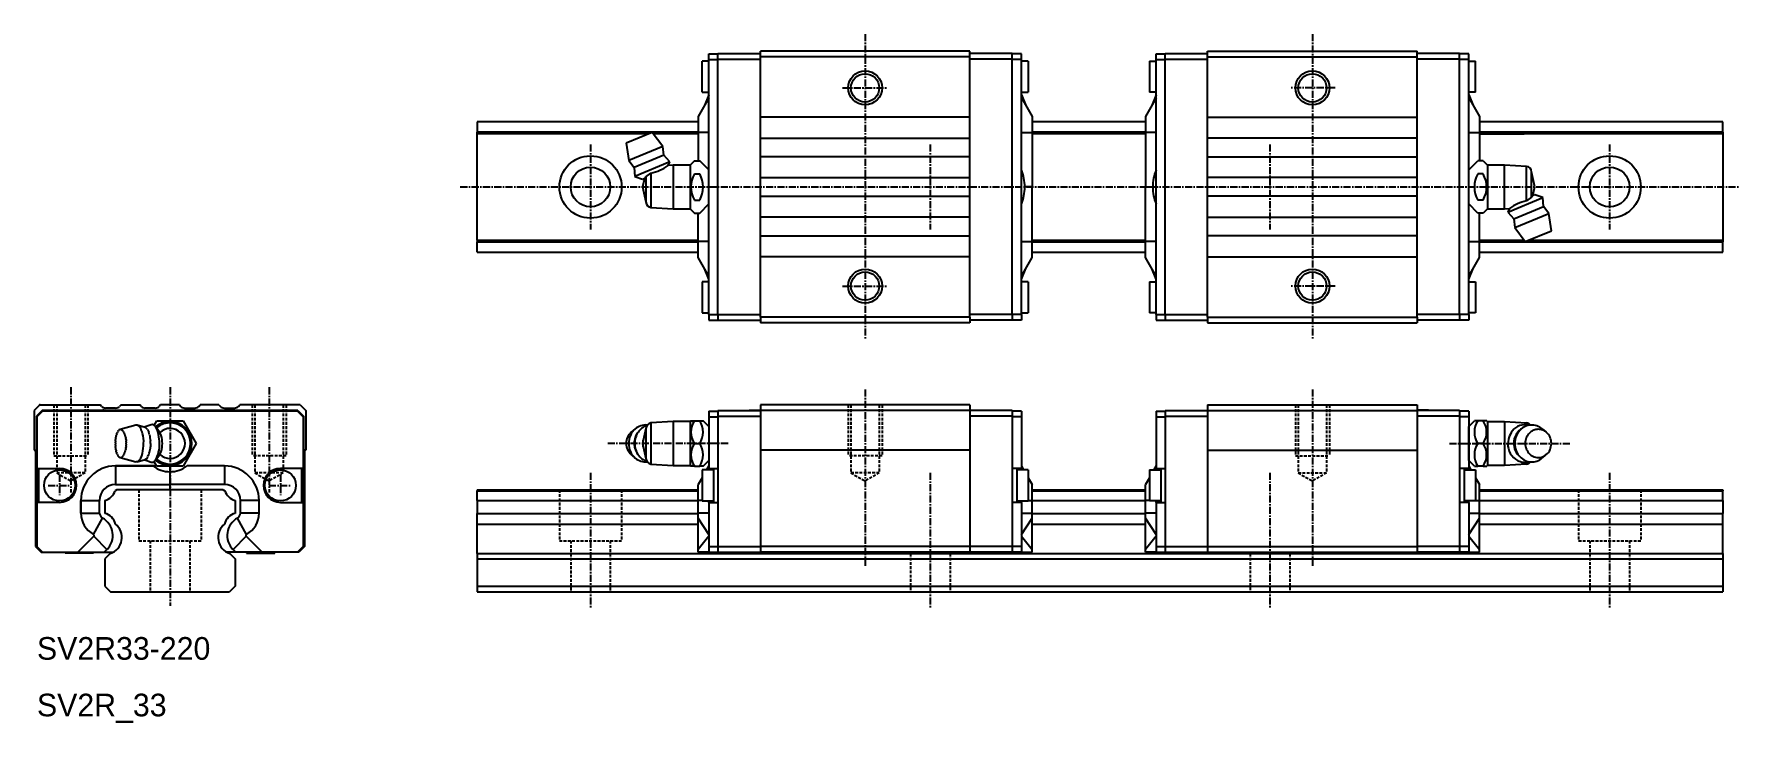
# Model space of a CAD drawing. Extents: x 10 to 311, y 9 to 130.
import ezdxf

# ---------------------------------------------------------------- set-up
doc = ezdxf.new("R2010")
doc.units = 0
doc.linetypes.add('CENTER', pattern=[2, 1.25, -0.25, 0.25, -0.25])
doc.linetypes.add('DASHED', pattern=[0.75, 0.5, -0.25])
doc.layers.get('0').update_dxf_attribs({"linetype": 'CONTINUOUS'})
doc.layers.add('CENTER', color=1, linetype='CENTER')

msp = doc.modelspace()

# ---------------------------------------------------------------- linework, layer by layer
at = {"color": 7, "linetype": 'CONTINUOUS'}
for p, q in [((128.67, 126), (128.67, 127)), ((128.67, 127), (130.27, 127)), ((130.27, 126.05), (130.27, 127.05)), ((130.27, 127.05), (137.77, 127.05)), ((174.77, 127.5), (137.77, 127.5)), ((137.77, 126.5), (137.77, 127.5)), ((174.77, 126.5), (174.77, 127.5)), ((182.27, 127.05), (174.77, 127.05)), ((182.27, 126.05), (182.27, 127.05)), ((183.87, 127), (182.27, 127)), ((183.87, 126), (183.87, 127)), ((207.67, 127), (209.27, 127)), ((207.67, 126), (207.67, 127)), ((209.27, 127.05), (216.77, 127.05)), ((209.27, 126.05), (209.27, 127.05)), ((216.77, 127.5), (253.77, 127.5)), ((216.77, 126.5), (216.77, 127.5)), ((253.77, 126.5), (253.77, 127.5)), ((261.27, 127.05), (253.77, 127.05)), ((261.27, 126.05), (261.27, 127.05)), ((262.87, 127), (261.27, 127)), ((262.87, 126), (262.87, 127)), ((128.67, 125.75), (127.47, 125.75)), ((128.67, 125.75), (127.47, 125.75)), ((127.47, 120.25), (127.47, 125.75)), ((127.47, 120.25), (127.47, 125.75)), ((128.67, 81), (128.67, 126)), ((128.67, 126), (130.27, 126)), ((130.27, 126.05), (137.77, 126.05)), ((130.27, 80.95), (130.27, 126.05)), ((137.77, 80.5), (137.77, 126.5)), ((174.77, 126.5), (137.77, 126.5)), ((174.77, 80.5), (174.77, 126.5)), ((182.27, 126.05), (174.77, 126.05)), ((182.27, 80.95), (182.27, 126.05)), ((183.87, 126), (182.27, 126)), ((183.87, 81), (183.87, 126)), ((185.07, 125.75), (183.87, 125.75)), ((185.07, 125.75), (185.07, 120.25)), ((206.47, 125.75), (206.47, 120.25)), ((206.47, 125.75), (207.67, 125.75)), ((207.67, 81), (207.67, 126)), ((207.67, 126), (209.27, 126)), ((209.27, 80.95), (209.27, 126.05)), ((209.27, 126.05), (216.77, 126.05)), ((216.77, 126.5), (253.77, 126.5)), ((216.77, 80.5), (216.77, 126.5)), ((253.77, 80.5), (253.77, 126.5)), ((261.27, 126.05), (253.77, 126.05)), ((261.27, 80.95), (261.27, 126.05)), ((262.87, 126), (261.27, 126)), ((262.87, 81), (262.87, 126)), ((262.87, 125.75), (264.07, 125.75)), ((262.87, 125.75), (264.07, 125.75)), ((264.07, 120.25), (264.07, 125.75)), ((264.07, 120.25), (264.07, 125.75)), ((128.67, 119.23), (126.77, 115.93)), ((128.67, 119.23), (126.77, 115.93)), ((127.47, 120.25), (128.67, 120.25)), ((127.47, 120.25), (128.67, 120.25)), ((128.67, 119.78), (127.9, 117.9)), ((128.67, 119.78), (127.9, 117.9)), ((183.87, 120.25), (185.07, 120.25)), ((183.87, 119.78), (184.64, 117.9)), ((183.87, 119.23), (185.77, 115.93)), ((207.67, 119.23), (205.77, 115.93)), ((207.67, 120.25), (206.47, 120.25)), ((207.67, 119.78), (206.9, 117.9)), ((264.07, 120.25), (262.87, 120.25)), ((264.07, 120.25), (262.87, 120.25)), ((262.87, 119.78), (263.64, 117.9)), ((262.87, 119.78), (263.64, 117.9)), ((262.87, 119.23), (264.77, 115.93)), ((262.87, 119.23), (264.77, 115.93)), ((126.77, 115), (87.77, 115)), ((87.77, 115), (87.77, 113.2)), ((126.77, 115.93), (126.77, 113.13)), ((126.77, 115.93), (126.77, 113.13)), ((174.77, 115.85), (137.77, 115.85)), ((185.77, 115.93), (185.77, 113.13)), ((205.77, 115), (185.77, 115)), ((205.77, 115.93), (205.77, 113.13)), ((216.77, 115.85), (253.77, 115.85)), ((264.77, 115.93), (264.77, 113.13)), ((264.77, 115.93), (264.77, 113.13)), ((307.77, 115), (264.77, 115)), ((307.77, 113.2), (307.77, 115)), ((126.77, 113.2), (87.77, 113.2)), ((87.77, 112.9), (87.77, 113.2)), ((118.1, 112.9), (87.77, 112.9)), ((87.77, 94.1), (87.77, 112.9)), ((118.68, 113.14), (114.06, 111.23)), ((120.53, 110.66), (118.68, 113.14)), ((126.77, 112.9), (118.86, 112.9)), ((126.77, 113.13), (126.77, 108.12)), ((126.77, 113.13), (126.77, 108.12)), ((128.67, 113.13), (126.77, 113.13)), ((128.67, 113.13), (126.77, 113.13)), ((137.77, 112.15), (174.77, 112.15)), ((183.87, 113.13), (185.77, 113.13)), ((205.77, 113.2), (185.77, 113.2)), ((185.77, 113.13), (185.77, 103.5)), ((205.77, 112.9), (185.77, 112.9)), ((205.77, 113.13), (205.77, 103.5)), ((207.67, 113.13), (205.77, 113.13)), ((253.77, 112.15), (216.77, 112.15)), ((262.87, 113.13), (264.77, 113.13)), ((262.87, 113.13), (264.77, 113.13)), ((307.77, 113.2), (264.77, 113.2)), ((264.77, 113.13), (264.77, 108.12)), ((264.77, 113.13), (264.77, 108.12)), ((307.77, 112.9), (264.77, 112.9)), ((264.77, 112.9), (272.68, 112.9)), ((307.77, 113.2), (307.77, 112.9)), ((307.77, 112.9), (307.77, 94.1)), ((114.06, 111.23), (114.51, 108.17)), ((120.53, 110.66), (114.51, 108.17)), ((120.71, 109.11), (115.48, 106.94)), ((120.71, 109.11), (120.53, 110.66)), ((121.76, 107.92), (120.71, 109.11)), ((174.77, 108.85), (137.77, 108.85)), ((216.77, 108.85), (253.77, 108.85)), ((114.51, 108.17), (115.48, 106.94)), ((115.48, 106.94), (115.58, 105.36)), ((121.76, 107.92), (115.58, 105.36)), ((117.57, 105.31), (118.45, 105.95)), ((118.45, 105.95), (118.45, 99.86)), ((121.48, 107.32), (121.76, 107.92)), ((122.37, 107.37), (121.48, 107.32)), ((121.48, 107.32), (121.48, 107.32)), ((121.48, 107.32), (121.48, 107.32)), ((122.37, 107.37), (122.37, 99.62)), ((125.37, 107.37), (122.37, 107.37)), ((126.11, 108.12), (125.37, 107.37)), ((125.37, 107.37), (125.37, 99.62)), ((126.11, 108.12), (127.05, 108.12)), ((126.11, 105.81), (127.05, 105.81)), ((128.67, 106.5), (127.05, 108.12)), ((262.87, 106.5), (264.49, 108.12)), ((265.43, 108.12), (264.49, 108.12)), ((265.43, 105.81), (264.49, 105.81)), ((265.43, 108.12), (266.17, 107.37)), ((266.17, 107.37), (266.17, 99.62)), ((269.17, 107.37), (266.17, 107.37)), ((269.17, 99.62), (269.17, 107.37)), ((273.09, 107.14), (269.17, 107.37)), ((273.09, 101.05), (273.09, 107.14)), ((273.97, 101.69), (273.97, 106.15)), ((274.57, 103.5), (273.97, 106.15)), ((115.58, 105.36), (116.97, 104.86)), ((116.97, 104.86), (117.45, 105.05)), ((117.31, 105), (116.97, 103.5)), ((116.97, 103.5), (117.57, 100.85)), ((117.45, 105.05), (117.57, 105.31)), ((117.57, 105.31), (117.57, 100.85)), ((137.77, 105.15), (174.77, 105.15)), ((185.77, 103.5), (184.46, 103.5)), ((185.77, 93.87), (185.77, 103.5)), ((205.77, 93.87), (205.77, 103.5)), ((205.77, 103.5), (207.08, 103.5)), ((253.77, 105.15), (216.77, 105.15)), ((274.23, 102), (274.57, 103.5)), ((118.45, 99.86), (122.37, 99.62)), ((122.37, 99.62), (125.37, 99.62)), ((125.37, 99.62), (126.11, 98.88)), ((126.11, 101.19), (127.05, 101.19)), ((127.05, 98.88), (128.67, 100.5)), ((137.77, 101.85), (174.77, 101.85)), ((253.77, 101.85), (216.77, 101.85)), ((264.49, 98.88), (262.87, 100.5)), ((265.43, 101.19), (264.49, 101.19)), ((266.17, 99.62), (265.43, 98.88)), ((266.17, 99.62), (269.17, 99.62)), ((269.17, 99.62), (270.06, 99.68)), ((269.79, 99.08), (275.96, 101.64)), ((270.06, 99.68), (269.79, 99.08)), ((270.06, 99.68), (270.06, 99.68)), ((270.06, 99.68), (270.06, 99.68)), ((270.83, 97.89), (276.06, 100.06)), ((273.97, 101.69), (273.09, 101.05)), ((274.23, 102), (273.97, 101.69)), ((274.57, 102.14), (274.09, 101.95)), ((275.96, 101.64), (274.57, 102.14)), ((276.06, 100.06), (275.96, 101.64)), ((277.03, 98.83), (276.06, 100.06)), ((126.11, 98.88), (127.05, 98.88)), ((126.77, 93.87), (126.77, 98.88)), ((174.77, 98.15), (137.77, 98.15)), ((216.77, 98.15), (253.77, 98.15)), ((265.43, 98.88), (264.49, 98.88)), ((264.77, 93.87), (264.77, 98.88)), ((269.79, 99.08), (270.83, 97.89)), ((270.83, 97.89), (271.01, 96.34)), ((271.01, 96.34), (277.03, 98.83)), ((277.48, 95.77), (277.03, 98.83)), ((87.77, 94.1), (126.77, 94.1)), ((87.77, 94.1), (87.77, 93.8)), ((87.77, 93.8), (126.77, 93.8)), ((87.77, 92), (87.77, 93.8)), ((126.77, 91.07), (126.77, 93.87)), ((128.67, 93.87), (126.77, 93.87)), ((137.77, 94.85), (174.77, 94.85)), ((183.87, 93.87), (185.77, 93.87)), ((185.77, 94.1), (205.77, 94.1)), ((185.77, 91.07), (185.77, 93.87)), ((185.77, 93.8), (205.77, 93.8)), ((207.67, 93.87), (205.77, 93.87)), ((205.77, 91.07), (205.77, 93.87)), ((253.77, 94.85), (216.77, 94.85)), ((262.87, 93.87), (264.77, 93.87)), ((264.77, 94.1), (272.68, 94.1)), ((264.77, 91.07), (264.77, 93.87)), ((264.77, 93.8), (307.77, 93.8)), ((271.01, 96.34), (272.86, 93.86)), ((272.86, 93.86), (277.48, 95.77)), ((273.44, 94.1), (307.77, 94.1)), ((307.77, 94.1), (307.77, 93.8)), ((307.77, 92), (307.77, 93.8)), ((87.77, 92), (126.77, 92)), ((128.67, 87.77), (126.77, 91.07)), ((174.77, 91.15), (137.77, 91.15)), ((183.87, 87.77), (185.77, 91.07)), ((185.77, 92), (205.77, 92)), ((207.67, 87.77), (205.77, 91.07)), ((216.77, 91.15), (253.77, 91.15)), ((262.87, 87.77), (264.77, 91.07)), ((264.77, 92), (307.77, 92)), ((128.67, 87.22), (127.9, 89.1)), ((183.87, 87.22), (184.64, 89.1)), ((207.67, 87.22), (206.9, 89.1)), ((262.87, 87.22), (263.64, 89.1)), ((128.67, 86.75), (127.47, 86.75)), ((127.47, 86.75), (127.47, 81.25)), ((185.07, 86.75), (183.87, 86.75)), ((185.07, 86.75), (185.07, 81.25)), ((206.47, 86.75), (206.47, 81.25)), ((206.47, 86.75), (207.67, 86.75)), ((262.87, 86.75), (264.07, 86.75)), ((264.07, 86.75), (264.07, 81.25)), ((127.47, 81.25), (128.67, 81.25)), ((128.67, 81), (128.67, 80)), ((128.67, 81), (130.27, 81)), ((128.67, 80), (130.27, 80)), ((130.27, 80.95), (137.77, 80.95)), ((130.27, 80.95), (130.27, 79.95)), ((130.27, 79.95), (137.77, 79.95)), ((174.77, 80.5), (137.77, 80.5)), ((137.77, 80.5), (137.77, 79.5)), ((174.77, 79.5), (137.77, 79.5)), ((182.27, 80.95), (174.77, 80.95)), ((174.77, 80.5), (174.77, 79.5)), ((182.27, 79.95), (174.77, 79.95)), ((183.87, 81), (182.27, 81)), ((182.27, 80.95), (182.27, 79.95)), ((183.87, 80), (182.27, 80)), ((183.87, 81.25), (185.07, 81.25)), ((183.87, 81), (183.87, 80)), ((207.67, 81.25), (206.47, 81.25)), ((207.67, 81), (207.67, 80)), ((207.67, 81), (209.27, 81)), ((207.67, 80), (209.27, 80)), ((209.27, 80.95), (216.77, 80.95)), ((209.27, 80.95), (209.27, 79.95)), ((209.27, 79.95), (216.77, 79.95)), ((216.77, 80.5), (253.77, 80.5)), ((216.77, 80.5), (216.77, 79.5)), ((216.77, 79.5), (253.77, 79.5)), ((261.27, 80.95), (253.77, 80.95)), ((253.77, 80.5), (253.77, 79.5)), ((261.27, 79.95), (253.77, 79.95)), ((262.87, 81), (261.27, 81)), ((261.27, 80.95), (261.27, 79.95)), ((262.87, 80), (261.27, 80)), ((264.07, 81.25), (262.87, 81.25)), ((262.87, 81), (262.87, 80)), ((10.5, 65), (9.5, 64)), ((9.5, 64), (9.5, 57)), ((10.95, 64), (9.95, 63)), ((11, 63.9), (10, 62.9)), ((10.5, 65), (21.15, 65)), ((56.05, 64), (10.95, 64)), ((56, 63.9), (11, 63.9)), ((21.41, 64.74), (21.15, 65)), ((21.9, 64.05), (21.62, 64.05)), ((23.89, 64.45), (22.11, 64.45)), ((24.85, 65), (24.59, 64.74)), ((24.85, 65), (28.15, 65)), ((28.41, 64.74), (28.15, 65)), ((30.89, 64.45), (29.11, 64.45)), ((31.85, 65), (31.59, 64.74)), ((35.15, 65), (31.85, 65)), ((35.15, 65), (35.41, 64.74)), ((36.11, 64.45), (37.89, 64.45)), ((38.59, 64.74), (38.85, 65)), ((42.15, 65), (38.85, 65)), ((42.15, 65), (42.41, 64.74)), ((43.11, 64.45), (44.89, 64.45)), ((45.59, 64.74), (45.85, 65)), ((56.5, 65), (45.85, 65)), ((56, 63.9), (57, 62.9)), ((56.05, 64), (57.05, 63)), ((56.5, 65), (57.5, 64)), ((57.5, 64), (57.5, 57)), ((128.67, 63.9), (128.67, 62.9)), ((128.67, 63.9), (130.27, 63.9)), ((130.27, 64), (137.77, 64)), ((130.27, 64), (130.27, 63)), ((135.77, 64), (135.77, 64.05)), ((135.77, 64.05), (137.77, 64.05)), ((174.77, 65), (137.77, 65)), ((137.77, 65), (137.77, 64)), ((174.77, 64), (137.77, 64)), ((137.77, 64), (137.77, 57)), ((174.77, 65), (174.77, 64)), ((182.27, 64), (174.77, 64)), ((174.77, 64), (174.77, 57)), ((182.27, 64), (182.27, 63)), ((183.87, 63.9), (182.27, 63.9)), ((183.87, 63.9), (183.87, 62.9)), ((207.67, 63.9), (209.27, 63.9)), ((207.67, 63.9), (207.67, 62.9)), ((209.27, 64), (216.77, 64)), ((209.27, 64), (209.27, 63)), ((216.77, 65), (253.77, 65)), ((216.77, 65), (216.77, 64)), ((216.77, 64), (253.77, 64)), ((216.77, 64), (216.77, 57)), ((253.77, 65), (253.77, 64)), ((255.77, 64.05), (253.77, 64.05)), ((261.27, 64), (253.77, 64)), ((253.77, 64), (253.77, 57)), ((255.77, 64), (255.77, 64.05)), ((261.27, 64), (261.27, 63)), ((262.87, 63.9), (261.27, 63.9)), ((262.87, 63.9), (262.87, 62.9)), ((9.95, 63), (9.95, 49.05)), ((10, 62.9), (10, 53.8)), ((27.46, 61.44), (24.72, 60.69)), ((29.1, 61.02), (27.73, 61.44)), ((30.18, 61.51), (28.96, 61.06)), ((30.73, 61.4), (31.19, 62.2)), ((31.36, 60.62), (30.94, 61.18)), ((31.19, 62.2), (35.81, 62.2)), ((31.69, 60.13), (31.36, 60.62)), ((35.81, 62.2), (38.12, 58.2)), ((57, 62.9), (57, 53.8)), ((57.05, 63), (57.05, 40)), ((115.68, 60.78), (114.96, 60.18)), ((117.57, 60.85), (116.97, 58.2)), ((117.57, 60.85), (117.57, 55.55)), ((122.37, 62.07), (118.45, 61.84)), ((118.45, 61.84), (118.45, 54.56)), ((125.37, 62.07), (122.37, 62.07)), ((122.37, 62.07), (122.37, 54.32)), ((125.5, 62.2), (125.37, 62.07)), ((125.37, 62.07), (125.37, 54.32)), ((125.5, 62.2), (126.11, 62.2)), ((126.11, 62.2), (127.05, 62.2)), ((127.05, 62.2), (127.67, 62.2)), ((128.67, 61.2), (127.67, 62.2)), ((128.67, 62.9), (130.27, 62.9)), ((128.67, 62.9), (128.67, 53.8)), ((130.27, 63), (137.77, 63)), ((130.27, 63), (130.27, 40)), ((182.27, 63), (174.77, 63)), ((182.27, 63), (182.27, 40)), ((183.87, 62.9), (182.27, 62.9)), ((183.87, 62.9), (183.87, 53.8)), ((207.67, 62.9), (207.67, 53.8)), ((207.67, 62.9), (209.27, 62.9)), ((209.27, 63), (216.77, 63)), ((209.27, 63), (209.27, 40)), ((261.27, 63), (253.77, 63)), ((261.27, 63), (261.27, 40)), ((262.87, 62.9), (261.27, 62.9)), ((262.87, 62.9), (262.87, 53.8)), ((262.87, 61.2), (263.87, 62.2)), ((262.87, 55.2), (262.87, 61.2)), ((264.49, 62.2), (263.87, 62.2)), ((265.43, 62.2), (264.49, 62.2)), ((266.05, 62.2), (265.43, 62.2)), ((266.05, 62.2), (266.17, 62.07)), ((266.17, 62.07), (269.17, 62.07)), ((266.17, 62.07), (266.17, 58.2)), ((269.17, 62.07), (269.17, 58.2)), ((269.17, 62.07), (273.09, 61.84)), ((271.65, 60.27), (271.96, 60.58)), ((273.09, 61.84), (273.09, 61.53)), ((275.86, 60.78), (276.58, 60.18)), ((31.95, 59.63), (31.69, 60.13)), ((38.12, 58.2), (35.81, 54.2)), ((116.97, 58.2), (117.57, 55.55)), ((126.11, 58.2), (127.05, 58.2)), ((265.43, 58.2), (264.49, 58.2)), ((266.17, 58.2), (266.17, 54.32)), ((269.17, 58.2), (269.17, 54.32)), ((9.5, 57), (9.75, 57)), ((9.75, 57), (9.75, 40)), ((23.87, 54.23), (30.46, 54.23)), ((23.87, 54.23), (23.87, 50.93)), ((30.46, 54.23), (23.87, 54.23)), ((23.87, 54.23), (23.87, 50.93)), ((24.72, 55.71), (27.46, 54.96)), ((27.73, 54.96), (29.1, 55.38)), ((28.96, 55.34), (30.18, 54.89)), ((31.17, 54.23), (30.46, 54.23)), ((31.19, 54.2), (30.73, 55)), ((30.94, 55.22), (31.36, 55.78)), ((31.36, 55.78), (31.69, 56.27)), ((31.69, 56.27), (31.95, 56.77)), ((43.13, 54.23), (36.54, 54.23)), ((43.13, 54.23), (43.13, 50.93)), ((57.25, 57), (57.25, 40)), ((57.5, 57), (57.25, 57)), ((118.45, 54.56), (122.37, 54.32)), ((122.37, 54.32), (125.37, 54.32)), ((125.37, 54.32), (125.5, 54.2)), ((127.67, 54.2), (128.67, 55.2)), ((128.67, 54.23), (128.28, 53.55)), ((174.77, 57), (137.77, 57)), ((137.77, 57), (137.77, 40)), ((174.77, 57), (174.77, 40)), ((183.87, 54.23), (184.26, 53.55)), ((207.67, 54.23), (207.28, 53.55)), ((216.77, 57), (253.77, 57)), ((216.77, 57), (216.77, 40)), ((253.77, 57), (253.77, 40)), ((263.87, 54.2), (262.87, 55.2)), ((262.87, 54.23), (263.26, 53.55)), ((266.17, 54.32), (266.05, 54.2)), ((269.17, 54.32), (266.17, 54.32)), ((273.09, 54.56), (269.17, 54.32)), ((271.96, 55.82), (271.65, 56.13)), ((273.09, 54.87), (273.09, 54.56)), ((276.58, 56.22), (275.86, 55.62)), ((10, 53.8), (14, 53.8)), ((10.25, 53.8), (10.25, 47.8)), ((35.81, 54.2), (31.19, 54.2)), ((33.5, 53.22), (33.5, 54.2)), ((33.5, 53.21), (33.5, 53.22)), ((33.5, 53.2), (33.5, 53.21)), ((33.5, 50.93), (33.5, 53.2)), ((33.5, 50.93), (33.5, 53.2)), ((57, 53.8), (53, 53.8)), ((56.75, 53.8), (56.75, 47.8)), ((56.75, 53.8), (56.75, 47.8)), ((126.11, 54.2), (125.5, 54.2)), ((126.11, 54.2), (127.05, 54.2)), ((127.47, 52.15), (126.77, 50.93)), ((127.67, 54.2), (127.05, 54.2)), ((127.47, 53.55), (127.47, 48.05)), ((129.47, 53.55), (127.47, 53.55)), ((128.67, 53.55), (128.67, 53.8)), ((128.67, 53.8), (130.27, 53.8)), ((129.47, 53.8), (129.47, 47.8)), ((129.47, 53.8), (129.47, 47.8)), ((183.87, 53.8), (182.27, 53.8)), ((183.07, 53.8), (183.07, 47.8)), ((185.07, 53.55), (183.07, 53.55)), ((183.87, 53.55), (183.87, 53.8)), ((185.07, 53.55), (185.07, 48.05)), ((185.07, 52.15), (185.77, 50.93)), ((206.47, 52.15), (205.77, 50.93)), ((206.47, 53.55), (206.47, 48.05)), ((206.47, 53.55), (208.47, 53.55)), ((207.67, 53.8), (209.27, 53.8)), ((207.67, 53.55), (207.67, 53.8)), ((208.47, 53.8), (208.47, 47.8)), ((262.87, 53.8), (261.27, 53.8)), ((262.07, 53.8), (262.07, 47.8)), ((262.07, 53.8), (262.07, 47.8)), ((262.07, 53.55), (264.07, 53.55)), ((262.87, 53.55), (262.87, 53.8)), ((263.87, 54.2), (264.49, 54.2)), ((264.07, 53.55), (264.07, 48.05)), ((264.07, 52.15), (264.77, 50.93)), ((265.43, 54.2), (264.49, 54.2)), ((265.43, 54.2), (266.05, 54.2)), ((9.95, 44.95), (9.95, 49.05)), ((9.95, 49.05), (9.95, 44.95)), ((9.95, 49.05), (10.25, 49.05)), ((24.1, 50), (23.8, 49.83)), ((23.87, 50.93), (33.5, 50.93)), ((23.87, 50.93), (33.5, 50.93)), ((42.9, 50), (24.1, 50)), ((43.13, 50.93), (33.5, 50.93)), ((33.5, 50), (33.5, 50.93)), ((42.9, 50), (43.2, 49.83)), ((87.77, 50), (126.77, 50)), ((87.77, 50), (87.77, 49.83)), ((87.77, 49.83), (126.77, 49.83)), ((87.77, 48.15), (87.77, 49.83)), ((126.77, 48.13), (126.77, 50.93)), ((185.77, 48.13), (185.77, 50.93)), ((185.77, 50), (205.77, 50)), ((185.77, 49.83), (205.77, 49.83)), ((205.77, 48.13), (205.77, 50.93)), ((264.77, 48.13), (264.77, 50.93)), ((264.77, 50), (307.77, 50)), ((264.77, 49.83), (307.77, 49.83)), ((307.77, 50), (307.77, 49.83)), ((307.77, 48.15), (307.77, 49.83)), ((14, 47.8), (10, 47.8)), ((10, 47.8), (10, 40)), ((17.77, 45.9), (17.77, 48.13)), ((17.77, 48.13), (17.77, 45.9)), ((17.77, 48.13), (21.07, 48.13)), ((17.77, 48.13), (21.07, 48.13)), ((17.77, 45.9), (21.07, 45.9)), ((17.77, 45.9), (21.07, 45.9)), ((21.07, 45.9), (21.07, 48.13)), ((21.07, 45.9), (21.07, 48.13)), ((22, 48.15), (22, 45.85)), ((45, 48.15), (45, 45.85)), ((45.93, 45.9), (45.93, 48.13)), ((49.23, 48.13), (45.93, 48.13)), ((49.23, 45.9), (45.93, 45.9)), ((49.23, 45.9), (49.23, 48.13)), ((53, 47.8), (57, 47.8)), ((57, 47.8), (57, 40)), ((87.77, 48.15), (126.77, 48.15)), ((87.77, 48.15), (87.77, 45.85)), ((87.77, 45.85), (126.77, 45.85)), ((87.77, 43.96), (87.77, 45.85)), ((127.47, 48.13), (126.77, 48.13)), ((126.77, 45.9), (126.77, 48.13)), ((128.67, 45.9), (126.77, 45.9)), ((126.77, 45.03), (126.77, 45.9)), ((127.47, 48.05), (129.47, 48.05)), ((128.67, 47.8), (128.67, 48.05)), ((128.67, 47.8), (128.67, 40)), ((128.67, 47.8), (130.27, 47.8)), ((183.87, 47.8), (182.27, 47.8)), ((183.07, 48.05), (185.07, 48.05)), ((183.87, 47.8), (183.87, 48.05)), ((183.87, 47.8), (183.87, 40)), ((183.87, 45.9), (185.77, 45.9)), ((185.07, 48.13), (185.77, 48.13)), ((185.77, 48.15), (205.77, 48.15)), ((185.77, 45.9), (185.77, 48.13)), ((185.77, 45.03), (185.77, 45.9)), ((185.77, 45.85), (205.77, 45.85)), ((205.77, 45.9), (205.77, 48.13)), ((206.47, 48.13), (205.77, 48.13)), ((207.67, 45.9), (205.77, 45.9)), ((205.77, 45.03), (205.77, 45.9)), ((208.47, 48.05), (206.47, 48.05)), ((207.67, 47.8), (207.67, 48.05)), ((207.67, 47.8), (207.67, 40)), ((207.67, 47.8), (209.27, 47.8)), ((262.87, 47.8), (261.27, 47.8)), ((264.07, 48.05), (262.07, 48.05)), ((262.87, 47.8), (262.87, 48.05)), ((262.87, 47.8), (262.87, 40)), ((262.87, 45.9), (264.77, 45.9)), ((264.07, 48.13), (264.77, 48.13)), ((264.77, 48.15), (307.77, 48.15)), ((264.77, 45.9), (264.77, 48.13)), ((264.77, 45.03), (264.77, 45.9)), ((264.77, 45.85), (307.77, 45.85)), ((307.77, 48.15), (307.77, 45.85)), ((307.77, 43.96), (307.77, 45.85)), ((9.95, 44.95), (10, 44.95)), ((9.95, 44.95), (9.95, 40)), ((19.99, 42.14), (21.59, 45.03)), ((19.99, 42.14), (21.59, 45.03)), ((47.01, 42.14), (45.41, 45.03)), ((87.77, 43.96), (126.77, 43.96)), ((87.77, 38.76), (87.77, 43.96)), ((126.77, 39.49), (126.77, 45.03)), ((128.67, 42.14), (126.77, 45.03)), ((183.87, 42.14), (185.77, 45.03)), ((185.77, 39.49), (185.77, 45.03)), ((185.77, 43.96), (205.77, 43.96)), ((207.67, 42.14), (205.77, 45.03)), ((205.77, 39.49), (205.77, 45.03)), ((262.87, 42.14), (264.77, 45.03)), ((264.77, 39.49), (264.77, 45.03)), ((264.77, 43.96), (307.77, 43.96)), ((307.77, 38.76), (307.77, 43.96)), ((9.75, 40), (10.75, 39)), ((9.95, 40), (10.95, 39)), ((10, 40), (11, 39)), ((17.22, 39), (20.04, 41.82)), ((20.04, 41.82), (17.22, 39)), ((20.04, 41.82), (22.37, 39.49)), ((20.04, 41.82), (22.37, 39.49)), ((21.88, 39), (22.37, 39.49)), ((21.88, 39), (22.37, 39.49)), ((46.96, 41.82), (44.63, 39.49)), ((45.12, 39), (44.63, 39.49)), ((49.78, 39), (46.96, 41.82)), ((57, 40), (56, 39)), ((57.05, 40), (56.05, 39)), ((57.25, 40), (56.25, 39)), ((128.67, 41.82), (126.77, 39.49)), ((126.77, 39), (126.77, 39.49)), ((128.67, 40), (128.67, 39)), ((128.67, 40), (130.27, 40)), ((130.27, 40), (137.77, 40)), ((130.27, 40), (130.27, 39)), ((174.77, 40), (137.77, 40)), ((137.77, 40), (137.77, 39)), ((182.27, 40), (174.77, 40)), ((174.77, 40), (174.77, 39)), ((182.27, 40), (182.27, 39)), ((183.87, 40), (182.27, 40)), ((183.87, 41.82), (185.77, 39.49)), ((183.87, 40), (183.87, 39)), ((185.77, 39), (185.77, 39.49)), ((207.67, 41.82), (205.77, 39.49)), ((205.77, 39), (205.77, 39.49)), ((207.67, 40), (207.67, 39)), ((207.67, 40), (209.27, 40)), ((209.27, 40), (209.27, 39)), ((209.27, 40), (216.77, 40)), ((216.77, 40), (253.77, 40)), ((216.77, 40), (216.77, 39)), ((253.77, 40), (253.77, 39)), ((261.27, 40), (253.77, 40)), ((261.27, 40), (261.27, 39)), ((262.87, 40), (261.27, 40)), ((262.87, 41.82), (264.77, 39.49)), ((262.87, 40), (262.87, 39)), ((264.77, 39), (264.77, 39.49)), ((10.75, 39), (10.95, 39)), ((10.95, 39), (11, 39)), ((11, 39), (17.22, 39)), ((15, 38.96), (15, 38.8)), ((20, 38.8), (15, 38.8)), ((17.22, 39), (21.88, 39)), ((17.22, 39), (21.88, 39)), ((20, 38.8), (20, 39)), ((21.88, 39), (23.5, 39)), ((21.88, 39), (23.5, 39)), ((22.96, 38.76), (22, 37.8)), ((22, 37.8), (22, 33)), ((45.12, 39), (43.5, 39)), ((44.04, 38.76), (45, 37.8)), ((45, 37.8), (45, 33)), ((49.78, 39), (45.12, 39)), ((47, 39), (47, 38.8)), ((47, 38.8), (52, 38.8)), ((56, 39), (49.78, 39)), ((52, 38.8), (52, 39)), ((56.05, 39), (56, 39)), ((56.25, 39), (56.05, 39)), ((87.77, 38.76), (307.77, 38.76)), ((87.77, 38.76), (87.77, 37.8)), ((87.77, 37.8), (307.77, 37.8)), ((87.77, 37.8), (87.77, 33)), ((128.67, 39), (126.77, 39)), ((128.67, 39), (130.27, 39)), ((130.27, 39), (137.77, 39)), ((174.77, 39), (137.77, 39)), ((182.27, 39), (174.77, 39)), ((183.87, 39), (182.27, 39)), ((183.87, 39), (185.77, 39)), ((207.67, 39), (205.77, 39)), ((207.67, 39), (209.27, 39)), ((209.27, 39), (216.77, 39)), ((216.77, 39), (253.77, 39)), ((261.27, 39), (253.77, 39)), ((262.87, 39), (261.27, 39)), ((262.87, 39), (264.77, 39)), ((307.77, 38.76), (307.77, 37.8)), ((307.77, 37.8), (307.77, 33)), ((22, 33), (23, 32)), ((23, 32), (44, 32)), ((45, 33), (44, 32)), ((87.77, 33), (307.77, 33)), ((87.77, 33), (87.77, 32)), ((87.77, 32), (307.77, 32)), ((307.77, 33), (307.77, 32))]:
    msp.add_line(p, q, dxfattribs=at)
at = {"color": 3, "linetype": 'DASHED'}
for p, q in [((13, 65), (13, 56)), ((13.5, 65), (13.5, 53)), ((18.5, 65), (18.5, 53)), ((19, 65), (19, 56)), ((48, 65), (48, 56)), ((48.5, 65), (48.5, 53)), ((53.5, 65), (53.5, 53)), ((54, 65), (54, 56)), ((153.27, 65), (153.27, 56)), ((153.77, 65), (153.77, 53)), ((158.77, 65), (158.77, 53)), ((159.27, 65), (159.27, 56)), ((232.27, 65), (232.27, 56)), ((232.77, 65), (232.77, 53)), ((237.77, 65), (237.77, 53)), ((238.27, 65), (238.27, 56)), ((13, 56), (19, 56)), ((54, 56), (48, 56)), ((159.27, 56), (153.27, 56)), ((232.27, 56), (238.27, 56)), ((18.5, 53), (13.5, 53)), ((13.5, 53), (16, 51.56)), ((18.5, 53), (16, 51.56)), ((53.5, 53), (48.5, 53)), ((48.5, 53), (51, 51.56)), ((53.5, 53), (51, 51.56)), ((158.77, 53), (153.77, 53)), ((153.77, 53), (156.27, 51.56)), ((158.77, 53), (156.27, 51.56)), ((232.77, 53), (237.77, 53)), ((232.77, 53), (235.27, 51.56)), ((237.77, 53), (235.27, 51.56)), ((28, 50), (28, 41)), ((39, 50), (39, 41)), ((102.27, 50), (102.27, 41)), ((113.27, 50), (113.27, 41)), ((282.27, 50), (282.27, 41)), ((293.27, 50), (293.27, 41)), ((28, 41), (39, 41)), ((30, 41), (30, 32)), ((37, 41), (37, 32)), ((102.27, 41), (113.27, 41)), ((104.27, 41), (104.27, 32)), ((111.27, 41), (111.27, 32)), ((282.27, 41), (293.27, 41)), ((284.27, 41), (284.27, 32)), ((291.27, 41), (291.27, 32)), ((164.27, 38.76), (164.27, 32)), ((171.27, 38.76), (171.27, 32)), ((224.27, 38.76), (224.27, 32)), ((231.27, 38.76), (231.27, 32))]:
    msp.add_line(p, q, dxfattribs=at)
at = {"linetype": 'CONTINUOUS'}
for p, q in [((27.73, 61.44), (27.46, 61.44)), ((27.73, 54.96), (27.46, 54.96))]:
    msp.add_line(p, q, dxfattribs=at)
at = {"color": 3, "linetype": 'CONTINUOUS'}
for centre in [(156.27, 121), (235.27, 121), (156.27, 86), (235.27, 86)]:
    msp.add_circle(centre, 3, dxfattribs=at)
at = {"color": 7, "linetype": 'CONTINUOUS'}
for centre, radius in [((156.27, 121), 2.5), ((235.27, 121), 2.5), ((107.77, 103.5), 5.5), ((287.77, 103.5), 5.5), ((107.77, 103.5), 3.5), ((287.77, 103.5), 3.5), ((156.27, 86), 2.5), ((235.27, 86), 2.5), ((14, 50.8), 2.75), ((14, 50.8), 2.75), ((53, 50.8), 2.75)]:
    msp.add_circle(centre, radius, dxfattribs=at)
for centre, radius, start, end in [((117.03, 113.1), 7.29, 281.2292, 307.55), ((130.12, 103.5), 4.62, 150.0104, 209.9896), ((123.05, 103.5), 4.62, 330.0001, 29.9999), ((176.75, 103.57), 7.71, 359.4563, 22.6234), ((214.79, 103.57), 7.71, 157.3766, 180.5437), ((268.49, 103.5), 4.62, 150.0001, 209.9999), ((261.42, 103.5), 4.62, 330.0104, 29.9896), ((272.97, 106.15), 1, 0, 83.2229), ((176.75, 103.43), 7.71, 337.3766, 0.5437), ((214.79, 103.43), 7.71, 179.4563, 202.6234), ((118.57, 100.85), 1, 180, 263.2229), ((274.51, 93.9), 7.29, 101.2292, 127.55), ((21.62, 58.05), 6, 90, 97.5568), ((22.11, 65.45), 1, 225, 270), ((21.9, 58.55), 5.5, 82.1067, 90), ((23.89, 65.45), 1, 270, 315), ((29.11, 65.45), 1, 225, 270), ((30.89, 65.45), 1, 270, 315), ((36.11, 65.45), 1, 225, 270), ((37.89, 65.45), 1, 270, 315), ((43.11, 65.45), 1, 225, 270), ((44.89, 65.45), 1, 270, 315), ((25.27, 59.69), 1.18, 149.9462, 160.6158), ((26.34, 59.08), 2.41, 144.2871, 149.9462), ((24.78, 60.2), 0.49, 97.1639, 144.2871), ((24.67, 60.06), 0.628, 42.7713, 85.8209), ((23.84, 59.29), 1.76, 34.4113, 42.7713), ((24.16, 59.51), 1.37, 24.8028, 34.4113), ((27.32, 60.44), 1.08, 21.0278, 67.2834), ((7.76, 52.92), 22.03, 18.6519, 21.0278), ((28.51, 59.75), 1.39, 55.0676, 65.0564), ((28.94, 60.36), 0.646, 25.4744, 55.0676), ((49.96, 70.38), 22.64, 205.4744, 206.7542), ((30.36, 61.03), 0.511, 60.8171, 110.5992), ((30.13, 60.62), 0.984, 34.9878, 60.8171), ((28.29, 59.33), 3.23, 7.3525, 34.9878), ((33.5, 58.2), 3.88, 229.2393, 130.7607), ((33.5, 58.2), 3.64, 229.0058, 130.9942), ((33.5, 58.2), 2.65, 226.8285, 133.1715), ((117.81, 58.28), 3.29, 130.7852, 155.8923), ((117.53, 58.6), 2.86, 85.1547, 130.7852), ((118.77, 58.45), 3.11, 109.6894, 146.9357), ((118.57, 60.85), 1, 96.7771, 180), ((129.04, 60.2), 3.54, 145.6279, 214.3721), ((124.13, 60.2), 3.54, 325.6279, 34.3721), ((267.41, 60.2), 3.54, 145.6159, 214.3841), ((262.5, 60.2), 3.54, 325.6273, 34.3727), ((273.62, 58.07), 3.83, 136.741, 178.1041), ((272.48, 59.14), 2.27, 115.1296, 136.741), ((273.91, 58.21), 3.08, 126.2099, 230.7496), ((274.64, 58.12), 3.64, 137.6191, 178.8069), ((273.01, 58.02), 3.51, 88.6836, 115.1296), ((273.95, 58.75), 2.7, 91.7682, 137.6191), ((272.97, 60.85), 1, 36.791, 83.2229), ((273.05, 59.68), 1.85, 71.5934, 88.6836), ((275.14, 58.57), 2.12, 111.4007, 129.7266), ((273.96, 58.46), 2.99, 50.6705, 91.7682), ((275.19, 58.43), 2.27, 90.6006, 111.4007), ((275.19, 58.67), 2.03, 68.2985, 90.6006), ((275.05, 58.31), 2.42, 50.6319, 68.2985), ((25.68, 58.49), 1.81, 173.733, 180.0616), ((20.15, 58.48), 3.71, 356.9724, 0.0616), ((25.68, 58.19), 1.83, 176.9724, 183.2469), ((20.15, 57.88), 3.72, 0.1617, 3.2469), ((25.68, 57.89), 1.81, 180.1617, 186.4986), ((20.03, 59.11), 3.87, 353.733, 356.7047), ((20.01, 57.25), 3.89, 3.5403, 6.4986), ((25.66, 58.78), 1.77, 170.1836, 176.7047), ((25.66, 57.6), 1.77, 183.5403, 190.0814), ((19.66, 59.82), 4.32, 350.1836, 352.8665), ((19.62, 56.52), 4.37, 7.4277, 10.0814), ((25.61, 59.08), 1.68, 165.9229, 172.8665), ((18.44, 60.87), 5.71, 345.9229, 347.9835), ((25.51, 59.37), 1.51, 160.0922, 167.9835), ((2.24, 67.8), 23.24, 340.0922, 340.6158), ((19.84, 57.52), 6.13, 22.7591, 24.8028), ((23.8, 59.18), 1.84, 16.1339, 22.7591), ((-7.86, 50.02), 34.79, 15.7913, 16.1339), ((23.58, 58.91), 2.12, 10.2366, 15.7913), ((59.72, 50.72), 34.65, 169.0693, 169.4059), ((56.62, 64.88), 31.46, 190.2366, 190.607), ((23.46, 58.67), 2.29, 5.5412, 10.607), ((23.46, 57.72), 2.28, 349.0693, 354.1585), ((41.95, 60.46), 16.29, 185.5412, 186.2483), ((42.31, 55.79), 16.67, 173.4671, 174.1585), ((23.39, 58.43), 2.37, 1.408, 6.2483), ((23.4, 57.96), 2.37, 353.4671, 358.3172), ((39.4, 57.49), 13.64, 177.4766, 178.3172), ((39.33, 58.82), 13.57, 181.408, 182.2531), ((23.37, 58.19), 2.4, 357.4766, 2.2531), ((24.65, 58.62), 4.21, 354.2322, 18.6519), ((-46.46, 65.81), 75.68, 352.8838, 354.2322), ((28.5, 59.56), 1.4, 7.3483, 26.7542), ((54.94, 62.97), 25.26, 187.3483, 189.748), ((27.38, 57.54), 2.66, 340.7177, 1.156), ((34.97, 57.69), 4.94, 174.0912, 181.156), ((28.26, 58.39), 1.81, 354.0912, 9.748), ((9.45, 56.9), 22.23, 3.3561, 7.3525), ((26.53, 57.9), 5.12, 345.9353, 3.3561), ((26.84, 58.2), 5.31, 344.3386, 15.6614), ((116.81, 58.19), 2.75, 156.3696, 179.7225), ((116.69, 58.19), 2.63, 179.7225, 204.1854), ((116.52, 58.31), 2.43, 129.9202, 156.3696), ((117.96, 58.21), 3.45, 155.8923, 180.1998), ((118.07, 58.21), 3.56, 180.1998, 203.7081), ((118.61, 58.19), 3.14, 141.4466, 179.7942), ((118.46, 58.19), 2.98, 179.7942, 196.5767), ((119.04, 58.22), 3.46, 163.2854, 180.3436), ((119.34, 58.22), 3.76, 180.3436, 196.0273), ((118.69, 58.26), 3.23, 196.5767, 217.9131), ((119.18, 58.18), 3.61, 146.9357, 163.2854), ((119.37, 58.2), 2.4, 154.7068, 179.7781), ((119.43, 58.22), 2.46, 180.3823, 205.1326), ((129.04, 56.2), 3.54, 145.6279, 214.3721), ((124.13, 56.2), 3.54, 325.6279, 34.3721), ((267.41, 56.2), 3.54, 145.6273, 214.3727), ((262.5, 56.2), 3.54, 325.6273, 34.3727), ((273.06, 58.09), 3.28, 178.1041, 241.8177), ((274.28, 58.13), 3.28, 178.8069, 224.8147), ((275.31, 58.22), 2.45, 168.7966, 180.5394), ((275.86, 58.23), 3.01, 180.5394, 190.1247), ((275.78, 58.13), 2.94, 158.6141, 168.7966), ((275.29, 58.13), 2.42, 190.1247, 202.4646), ((275.25, 58.34), 2.36, 144.8049, 158.6141), ((275.44, 58.2), 2.59, 129.7266, 144.8049), ((274.9, 58.22), 2.58, 359.4947, 49.3507), ((274.67, 58.22), 2.8, 336.5974, 359.4947), ((23.87, 48.13), 6.1, 90.0008, 179.9992), ((23.87, 48.13), 6.1, 90.0008, 179.9992), ((25.61, 57.3), 1.67, 187.4277, 194.4141), ((18.27, 55.42), 5.9, 12.4183, 14.4141), ((25.5, 57.01), 1.5, 192.4183, 200.4132), ((-9.46, 44), 35.8, 20.0721, 20.4132), ((25.25, 56.68), 1.15, 200.0721, 211.1208), ((26.02, 57.15), 2.06, 211.1208, 217.8884), ((24.78, 56.18), 0.477, 217.8884, 242.119), ((24.73, 56.09), 0.381, 242.119, 267.2598), ((24.68, 56.31), 0.597, 273.2202, 298.7005), ((24.69, 56.3), 0.589, 298.7005, 314.972), ((23.97, 57.01), 1.59, 314.972, 324.4048), ((24.19, 56.86), 1.33, 324.4048, 334.4057), ((20.32, 58.71), 5.62, 334.4057, 336.6464), ((23.82, 57.2), 1.81, 336.6464, 343.3865), ((-1.98, 64.9), 28.74, 343.3865, 343.8022), ((23.59, 57.47), 2.1, 343.8022, 349.4059), ((26.57, 56.69), 2.08, 304.0454, 352.8838), ((28.8, 56.17), 0.842, 290.5673, 338.4782), ((9.34, 63.85), 21.76, 338.4782, 340.7177), ((30.38, 55.79), 0.919, 257.7557, 277.7073), ((33.5, 58.2), 5, 232.5609, 270), ((30.47, 55.12), 0.242, 277.7073, 306.3092), ((31.44, 53.79), 1.41, 120.5653, 126.3092), ((30.44, 55.49), 0.561, 300.5653, 331.7244), ((25.45, 58.17), 6.23, 331.7244, 345.9353), ((33.5, 58.2), 5, 270, 307.4391), ((43.13, 48.13), 6.1, 0.0008, 89.9992), ((116.61, 58.15), 2.53, 204.1854, 229.5249), ((117.73, 58.06), 3.19, 203.7081, 230.0021), ((146.37, 93.02), 48.38, 229.5249, 230.6346), ((117.58, 57.88), 2.95, 230.0021, 251.8623), ((118.93, 58.1), 3.33, 196.0273, 213.7038), ((118.95, 58.12), 3.36, 213.7038, 231.0042), ((117.52, 57.7), 2.76, 251.8623, 275.2328), ((118.67, 57.76), 2.9, 231.0042, 250.9998), ((118.57, 55.55), 1, 180, 263.2229), ((272.87, 57.73), 2.87, 241.8177, 285.548), ((274.17, 58.02), 3.11, 224.8147, 244.7743), ((274, 57.66), 2.72, 244.7743, 267.3138), ((275.64, 58.27), 2.8, 202.4646, 214.1163), ((272.97, 55.55), 1, 276.7771, 323.209), ((275.2, 57.97), 2.27, 214.1163, 231.3522), ((275.32, 58.13), 2.47, 231.3522, 242.8397), ((274.01, 57.81), 2.87, 267.3138, 310.2475), ((275.16, 57.8), 2.1, 242.8397, 270.3125), ((275.16, 57.9), 2.2, 270.3125, 310.2548), ((275.05, 58.06), 2.39, 309.6388, 336.5974), ((14, 50.8), 3, 270, 90), ((53, 50.8), 3, 90, 270), ((23.87, 48.13), 2.8, 90, 180), ((23.87, 48.13), 2.8, 90, 180), ((21.42, 50.58), 2.5, 283.5091, 342.3449), ((43.13, 48.13), 2.8, 0, 90), ((45.58, 50.58), 2.5, 197.6551, 256.4909), ((22.07, 45.9), 4.3, 180.0008, 241.1143), ((22.07, 45.9), 4.3, 180.0008, 241.1143), ((22.07, 45.9), 1, 180, 241.1151), ((22.07, 45.9), 1, 180, 241.1151), ((21.42, 43.42), 2.5, 12.4795, 76.4909), ((45.58, 43.42), 2.5, 103.5091, 167.5205), ((44.93, 45.9), 1, 298.8849, 0), ((44.93, 45.9), 4.3, 298.8857, 359.9992), ((19.9, 41.96), 3.5, 315, 61.1151), ((19.9, 41.96), 3.5, 315, 61.1151), ((22, 41.6), 3, 288.5944, 51.7585), ((45, 41.6), 3, 128.2415, 251.4056), ((47.1, 41.96), 3.5, 118.8849, 225), ((19.9, 41.96), 0.2, 315.0002, 61.115), ((47.1, 41.96), 0.2, 118.885, 224.9998)]:
    msp.add_arc(centre, radius, start, end, dxfattribs=at)
at = {"color": 7}
msp.add_point((10.5, 65), dxfattribs=at)
at = {"layer": 'CENTER', "color": 1, "linetype": 'CENTER'}
for p, q in [((156.27, 130.5), (156.27, 76.5)), ((235.27, 130.5), (235.27, 76.5)), ((152.27, 121), (160.27, 121)), ((239.27, 121), (231.27, 121)), ((107.77, 111), (107.77, 96)), ((167.77, 111), (167.77, 96)), ((227.77, 111), (227.77, 96)), ((287.77, 111), (287.77, 96)), ((84.77, 103.5), (310.77, 103.5)), ((152.27, 86), (160.27, 86)), ((239.27, 86), (231.27, 86)), ((16, 68.12), (16, 49.56)), ((33.5, 68.12), (33.5, 29.52)), ((51, 68.12), (51, 49.56)), ((156.27, 67.74), (156.27, 36.57)), ((235.27, 67.74), (235.27, 36.57)), ((132.06, 58.2), (110.76, 58.2)), ((259.48, 58.2), (280.78, 58.2)), ((14, 52.69), (14, 49.09)), ((53, 52.69), (53, 49.09)), ((107.77, 53), (107.77, 29)), ((167.77, 53), (167.77, 29)), ((227.77, 53), (227.77, 29)), ((287.77, 53), (287.77, 29)), ((11.96, 50.8), (15.86, 50.8)), ((50.97, 50.8), (54.87, 50.8))]:
    msp.add_line(p, q, dxfattribs=at)

# ---------------------------------------------------------------- texts
at = {"color": 7, "linetype": 'CONTINUOUS'}
for s, p in [('SV2R33-220', (10, 20)), ('SV2R_33', (10, 10))]:
    msp.add_text(s, height=4, dxfattribs=at).set_placement(p)

doc.saveas('drawing.dxf')
